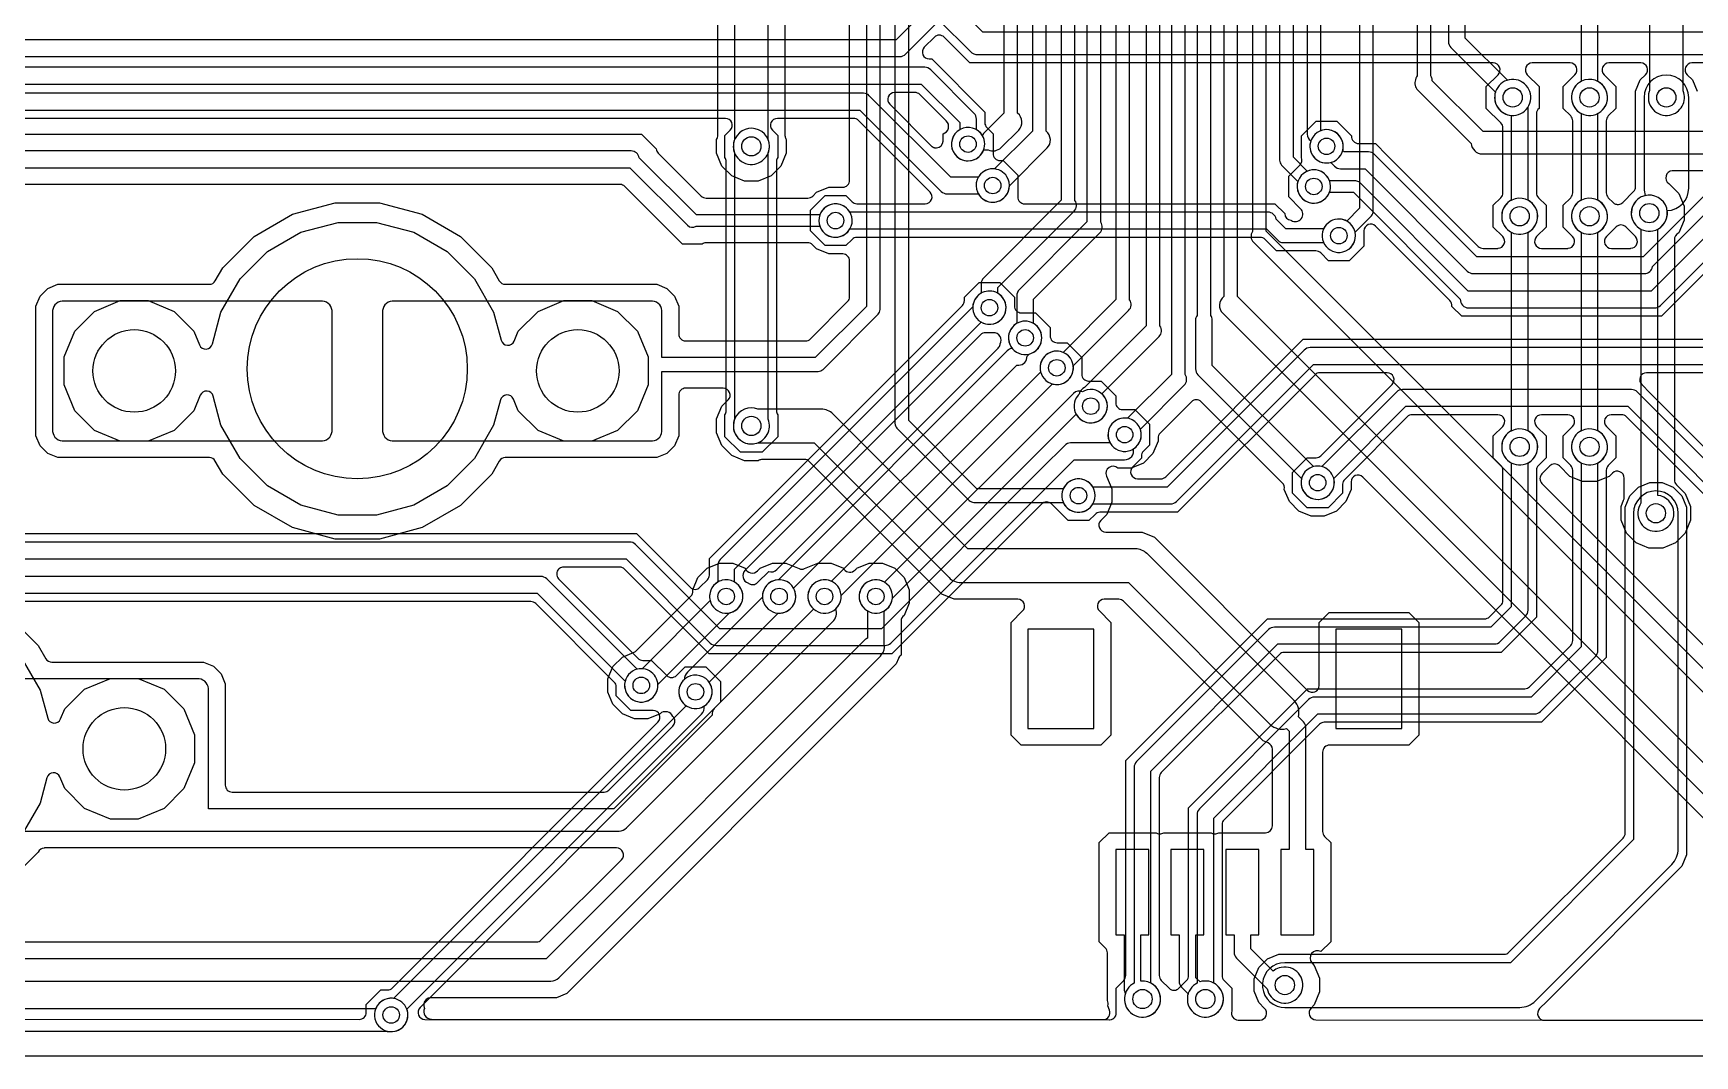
# Model space of a CAD drawing. Header units: millimetres. Extents: x -2 to 198, y 1 to 114.
# Drawn here: x 77.11 to 107.32, y 74.92 to 93.5 of the extents above; entities that cross this region are included whole.
import ezdxf

# ---------------------------------------------------------------- set-up
doc = ezdxf.new("R2010")
doc.units = ezdxf.units.MM

msp = doc.modelspace()

# ---------------------------------------------------------------- linework, layer by layer
at = {"layer": '16_copper'}
for points in [[(157.817, 93.514), (94.376, 93.514), (93.826, 94.064), (93.826, 95.053, 0.985666), (93.425, 95.508), (93.392, 95.475, 0.405782), (93.419, 95.053), (93.419, 93.992), (92.804, 93.377), (41.054, 93.377, 0.394851), (40.777, 93.368), (34.085, 86.677), (26.428, 86.716, 1), (26.426, 86.31), (34.168, 86.27), (34.179, 86.271, 0.186646), (34.313, 86.329), (41.055, 93.072), (92.868, 93.072, 0.198912), (92.975, 93.117), (93.587, 93.728), (94.148, 93.167, 0.198912), (94.291, 93.107), (157.733, 93.107)], [(31.789, 82.452), (41.908, 92.571), (93.26, 92.571), (93.958, 91.873), (93.958, 91.742, 0.934879), (94.226, 91.2), (94.269, 91.222, 0.567441), (94.263, 91.742), (94.263, 91.936, 0.198912), (94.218, 92.044), (93.431, 92.831, 0.198912), (93.323, 92.876), (41.845, 92.876, 0.198912)], [(155.873, 92.792), (109.767, 92.792, 0.362477), (109.617, 92.667), (106.384, 89.434), (103.359, 89.434), (101.499, 91.294, 0.198912), (101.391, 91.339), (100.946, 91.339), (100.922, 91.363, 0.934881), (100.349, 91.557), (100.334, 91.511, 0.567443), (100.706, 91.148), (100.775, 91.079, 0.198912), (100.883, 91.034), (101.328, 91.034), (103.188, 89.174, 0.198912), (103.296, 89.129), (106.408, 89.129, 0.362477), (106.558, 89.254), (109.791, 92.488), (155.81, 92.488)], [(109.349, 92.955), (107.273, 92.955, 0.668185), (107.185, 92.742), (107.281, 92.646), (107.366, 92.44)], [(32.146, 81.382), (42.864, 92.1), (92.144, 92.1), (93.624, 90.62, 0.198912), (93.731, 90.576), (94.297, 90.576, 0.934879), (94.839, 90.844), (94.817, 90.887, 0.567441), (94.297, 90.881), (93.795, 90.881), (92.315, 92.36, 0.198912), (92.207, 92.405), (42.801, 92.405, 0.198912), (42.693, 92.36), (31.975, 81.642)], [(153.825, 92.187), (109.971, 92.187, 0.198912), (109.864, 92.143), (106.531, 88.81), (103.212, 88.81), (103.204, 88.809), (101.231, 90.782, 0.198912), (101.159, 90.812), (100.682, 90.812, 0.947939), (100.102, 90.64), (100.117, 90.595, 0.686485), (100.682, 90.609), (101.117, 90.609), (103.061, 88.665, 0.429253), (103.212, 88.505), (106.594, 88.505, 0.198912), (106.702, 88.549), (110.035, 91.882), (153.762, 91.882)], [(110.061, 91.693), (106.72, 88.352), (103.086, 88.352), (102.908, 88.531, 0.240637), (102.871, 88.639), (101.52, 89.99, 0.668179), (101.307, 89.902), (101.307, 89.628), (101.041, 89.362), (100.664, 89.362), (100.523, 89.503, 0.198912), (100.435, 89.539), (99.721, 89.539), (99.511, 89.75, 0.198912), (99.422, 89.786), (92.09, 89.786, 0.198912), (92.001, 89.75), (91.888, 89.636), (91.511, 89.636), (91.245, 89.903), (91.245, 90.28), (91.511, 90.546), (91.888, 90.546), (92.001, 90.433, 0.198912), (92.09, 90.396), (93.331, 90.396, 0.668179), (93.419, 90.609), (92.117, 91.911, 0.198912), (92.029, 91.948), (90.643, 91.948, 0.668185), (90.554, 91.734), (90.65, 91.639), (90.65, 91.238, 0.15245), (90.627, 91.167), (90.627, 86.633, 0.13048), (90.65, 86.562), (90.65, 86.161), (90.369, 85.88), (89.971, 85.88), (89.69, 86.161), (89.69, 86.562, 0.15245), (89.713, 86.633), (89.713, 91.167, 0.13048), (89.69, 91.238), (89.69, 91.639), (89.786, 91.734, 0.668185), (89.697, 91.948), (42.979, 91.948, 0.198912)], [(36.376, 84.403), (88.082, 84.403), (89.058, 83.427, 0.414214), (89.235, 83.427), (89.371, 83.563, 0.198912), (89.408, 83.651), (89.408, 83.948), (94.007, 88.548, 0.198912), (94.044, 88.636), (94.044, 88.697), (94.31, 88.963), (94.687, 88.963), (94.954, 88.697), (94.954, 88.54, 0.414214), (95.079, 88.415), (95.337, 88.415), (95.603, 88.149), (95.603, 87.996, 0.414214), (95.728, 87.871), (95.911, 87.871), (96.178, 87.604), (96.178, 87.299, 0.414214), (96.303, 87.174), (96.529, 87.174), (96.795, 86.907), (96.795, 86.781, 0.414214), (96.92, 86.656), (97.145, 86.656), (97.412, 86.389), (97.412, 86.012), (97.298, 85.899, 0.198912), (97.262, 85.811), (97.262, 85.771), (97.103, 85.613, 0.668179), (97.191, 85.399), (97.616, 85.399, 0.198912), (97.705, 85.436), (100.204, 87.935), (107.97, 87.935, 0.303348)], [(113.022, 87.782), (100.33, 87.782, 0.198912), (100.222, 87.738), (97.731, 85.247), (96.38, 85.247), (96.377, 85.253), (96.349, 85.291), (96.315, 85.325), (96.276, 85.353), (96.234, 85.375), (96.189, 85.389), (96.142, 85.397), (96.094, 85.397), (96.047, 85.389), (96.002, 85.375), (95.959, 85.353), (95.921, 85.325), (95.887, 85.291), (95.859, 85.253), (95.838, 85.21), (95.823, 85.165), (95.815, 85.118), (95.815, 85.071), (95.823, 85.024), (95.838, 84.978), (95.859, 84.936), (95.887, 84.897), (95.921, 84.864), (95.959, 84.836), (96.002, 84.814), (96.047, 84.799), (96.094, 84.792), (96.142, 84.792), (96.189, 84.799, 0.204767), (96.38, 84.942), (97.794, 84.942, 0.198912), (97.902, 84.987), (100.393, 87.478), (112.959, 87.478)], [(107.795, 87.325), (106.448, 87.325, 0.668185), (106.359, 87.112), (106.513, 86.958), (106.513, 86.958), (108.802, 84.669, 0.198912)], [(132.386, 84.499), (110.744, 84.48), (108.775, 84.48), (106.28, 86.976, 0.198912), (106.172, 87.02), (102.007, 87.02, 0.198912), (101.899, 86.976), (100.544, 85.621, 0.934881), (100.351, 85.048), (100.396, 85.033, 0.567443), (100.759, 85.405), (102.07, 86.716), (106.109, 86.716), (108.604, 84.22, 0.198912), (108.712, 84.176), (110.744, 84.176, 0.000215), (110.744, 84.176), (132.378, 84.194)], [(36.565, 83.946), (87.893, 83.946), (89.423, 82.415, 0.198912), (89.531, 82.371), (92.6, 82.371, 0.198912), (92.708, 82.415), (95.68, 85.388), (96.038, 85.745), (96.957, 85.745, 0.496977), (97.116, 85.942), (97.154, 85.97, 1), (96.76, 86.431), (96.726, 86.398, 0.317082), (96.694, 86.05), (95.974, 86.05, 0.198912), (95.867, 86.005), (95.464, 85.603), (92.537, 82.675), (89.594, 82.675), (88.064, 84.206, 0.198912), (87.956, 84.25), (36.502, 84.25, 0.198912)], [(108.586, 84.023), (106.082, 86.527, 0.198912), (105.994, 86.563), (105.806, 86.563, 0.668179), (105.718, 86.35), (105.89, 86.178), (105.89, 85.78), (105.751, 85.642, 0.198912), (105.715, 85.553), (105.715, 82.154), (104.536, 80.975), (100.588, 80.975, 0.198912), (100.5, 80.939), (98.766, 79.205, 0.198912), (98.73, 79.117), (98.73, 76.372, 0.198912), (98.766, 76.283), (98.905, 76.145), (98.905, 75.728, 0.511518), (99.023, 75.564), (99.414, 75.564, 0.668492), (99.503, 75.777), (99.396, 75.883), (99.311, 76.089), (99.311, 76.311), (99.396, 76.517), (99.553, 76.674), (99.759, 76.759), (103.857, 76.759, 0.198912), (103.945, 76.795), (106.021, 78.871, 0.198912), (106.058, 78.96), (106.058, 84.884), (106.143, 85.089), (106.3, 85.246), (106.505, 85.331), (106.728, 85.331), (106.933, 85.246), (107.09, 85.089), (107.175, 84.884), (107.175, 78.565), (107.09, 78.36), (104.631, 75.901), (104.503, 75.773, 0.667878), (104.591, 75.559), (164.762, 75.509)], [(38.113, 83.32), (86.278, 83.32), (87.875, 81.723, 0.934881), (88.448, 81.529), (88.463, 81.574, 0.567443), (88.091, 81.938), (86.449, 83.58, 0.198912), (86.341, 83.625), (38.05, 83.625, 0.198912)], [(29.862, 75.622), (83.041, 75.577, 0.415605), (83.167, 75.702), (83.167, 75.845), (83.433, 76.111), (83.554, 76.111, 0.198912), (83.643, 76.148), (88.472, 80.977, 0.668179), (88.384, 81.19), (87.979, 81.19), (87.713, 81.457), (87.713, 81.617, 0.198912), (87.676, 81.706), (86.251, 83.131, 0.198912), (86.163, 83.167), (75.984, 83.167, 0.767327)], [(76.888, 82.167), (77.239, 81.56), (77.375, 81.052, 0.71659), (77.611, 81.036), (77.686, 81.217), (78.045, 81.576), (78.515, 81.77), (79.023, 81.77), (79.492, 81.576), (79.852, 81.217), (80.046, 80.747), (80.046, 80.239), (79.852, 79.769), (79.492, 79.41), (79.023, 79.216), (78.515, 79.216), (78.045, 79.41), (77.686, 79.769), (77.598, 79.981, 0.716599), (77.362, 79.966), (77.239, 79.506), (76.888, 78.899)]]:
    msp.add_lwpolyline(points, format="xyb", dxfattribs=at)
for points in [[(103.75, 89.587, 0.64853), (103.832, 89.8), (103.66, 89.971), (103.66, 90.369), (103.799, 90.507, 0.198912), (103.835, 90.596), (103.835, 91.776, 0.198912), (103.799, 91.865), (103.533, 92.13), (103.533, 92.528), (103.747, 92.742, 0.668179), (103.659, 92.955), (94.144, 92.955), (93.899, 93.2), (93.675, 93.424, 0.414214), (93.498, 93.424), (93.315, 93.241, 0.668179), (93.404, 93.028), (93.449, 93.028), (94.415, 92.062), (94.415, 91.87, 0.198912), (94.452, 91.782), (94.565, 91.669), (94.565, 91.308, 0.414214), (94.69, 91.183), (94.747, 91.183), (95.013, 90.917), (95.013, 90.521, 0.414214), (95.138, 90.396), (99.688, 90.396), (99.867, 90.217, 0.358459), (99.981, 90.096), (99.989, 90.095, 0.898977), (100.157, 90.307), (99.942, 90.522), (99.942, 90.899), (100.146, 91.103, 0.27313), (100.174, 91.236), (100.174, 91.629), (100.441, 91.895), (100.817, 91.895), (101.084, 91.629, 0.443924), (101.209, 91.491), (101.517, 91.491), (101.732, 91.276), (103.386, 89.623, 0.198912), (103.474, 89.586), (103.743, 89.586)], [(105.02, 89.587, 0.64853), (105.102, 89.8), (104.93, 89.971), (104.93, 90.369), (105.069, 90.507, 0.198912), (105.105, 90.596), (105.105, 91.903, 0.198912), (105.069, 91.992), (104.93, 92.13), (104.93, 92.528), (105.144, 92.742, 0.668179), (105.056, 92.955), (104.367, 92.955, 0.668179), (104.279, 92.742), (104.493, 92.528), (104.493, 92.13, 0.232437), (104.445, 92.03), (104.445, 90.596, 0.198912), (104.481, 90.507), (104.62, 90.369), (104.62, 89.971), (104.448, 89.8, 0.668179), (104.537, 89.586), (105.013, 89.586)], [(105.939, 90.385, 0.171217), (106.014, 90.421), (106.212, 90.619, 0.198912), (106.248, 90.707), (106.248, 92.44), (106.333, 92.646), (106.429, 92.742, 0.668185), (106.341, 92.955), (105.764, 92.955, 0.668179), (105.676, 92.742), (105.89, 92.528), (105.89, 92.13), (105.751, 91.992, 0.198912), (105.715, 91.903), (105.715, 90.596, 0.198908), (105.751, 90.507), (105.837, 90.421), (105.848, 90.413), (105.859, 90.404), (105.859, 90.404), (105.859, 90.404), (105.871, 90.398), (105.884, 90.392), (105.884, 90.392), (105.884, 90.392), (105.898, 90.389), (105.911, 90.386), (105.911, 90.386), (105.911, 90.385), (105.925, 90.385), (105.939, 90.385)], [(104.204, 89.848, 0.70694), (104.292, 90.46), (104.292, 92.158), (104.307, 92.184), (104.324, 92.224, 1), (103.702, 92.434), (103.691, 92.393, 0.449454), (103.988, 92.002), (103.988, 90.46), (103.958, 90.443), (103.924, 90.417), (103.893, 90.386), (103.867, 90.352), (103.846, 90.315), (103.829, 90.275), (103.818, 90.234), (103.813, 90.191), (103.813, 90.149), (103.818, 90.106), (103.829, 90.065), (103.846, 90.025), (103.867, 89.988), (103.893, 89.954), (103.924, 89.923), (103.958, 89.897), (103.995, 89.876), (104.035, 89.859), (104.076, 89.848), (104.119, 89.843), (104.161, 89.843)], [(105.474, 89.848, 0.70694), (105.562, 90.46), (105.562, 92.039, 0.987272), (105.265, 92.623), (105.228, 92.602, 0.568841), (105.258, 92.039), (105.258, 90.46), (105.228, 90.443), (105.194, 90.417), (105.163, 90.386), (105.137, 90.352), (105.116, 90.315), (105.099, 90.275), (105.088, 90.234), (105.083, 90.191), (105.083, 90.149), (105.088, 90.106), (105.099, 90.065), (105.116, 90.025), (105.137, 89.988), (105.163, 89.954), (105.194, 89.923), (105.228, 89.897), (105.265, 89.876), (105.305, 89.859), (105.346, 89.848), (105.389, 89.843), (105.431, 89.843)], [(106.561, 89.904, 0.339454), (106.825, 90.204), (106.825, 90.247, -0.001381), (106.821, 90.272), (106.824, 90.272, 0.402075), (107.213, 90.678), (107.213, 92.329, 1), (106.401, 92.329), (106.401, 90.678, 0.083625), (106.424, 90.545), (106.392, 90.537), (106.352, 90.52), (106.315, 90.499), (106.281, 90.473), (106.25, 90.442), (106.224, 90.408), (106.203, 90.371), (106.186, 90.331), (106.175, 90.29), (106.17, 90.247), (106.17, 90.204), (106.175, 90.162), (106.186, 90.12), (106.203, 90.081), (106.224, 90.044), (106.25, 90.01), (106.281, 89.979), (106.315, 89.953), (106.352, 89.932), (106.392, 89.915), (106.433, 89.904), (106.476, 89.898), (106.519, 89.898)], [(93.537, 91.413, 0.398898), (93.655, 91.537), (93.655, 91.669, 0.594652), (93.713, 91.903), (93.234, 92.382, 0.198912), (93.145, 92.418), (92.774, 92.418, 0.668179), (92.686, 92.205), (93.442, 91.449), (93.447, 91.444), (93.452, 91.44), (93.458, 91.436), (93.464, 91.431), (93.47, 91.428), (93.476, 91.425), (93.483, 91.422), (93.489, 91.419), (93.496, 91.418), (93.502, 91.415), (93.509, 91.414), (93.516, 91.413), (93.523, 91.413), (93.53, 91.412)], [(90.234, 86.038, 0.467308), (90.475, 86.48), (90.475, 91.32, 0.958867), (89.876, 91.585), (89.859, 91.545, 0.177174), (89.865, 91.32), (89.865, 86.48), (89.859, 86.465), (89.848, 86.424), (89.843, 86.381), (89.843, 86.339), (89.848, 86.296), (89.859, 86.255), (89.876, 86.215), (89.897, 86.178), (89.923, 86.144), (89.954, 86.113), (89.988, 86.087), (90.025, 86.066), (90.065, 86.049), (90.106, 86.038), (90.149, 86.033), (90.191, 86.033)], [(100.923, 89.522, 1), (100.781, 90.111), (100.736, 90.097, 0.190357), (100.576, 89.942), (99.888, 89.942), (99.711, 90.119, 0.361562), (99.562, 90.244), (91.961, 90.244, 0.934879), (91.419, 89.975), (91.441, 89.933, 0.567441), (91.961, 89.939), (99.537, 89.939), (99.748, 89.728, 0.198912), (99.836, 89.692), (100.576, 89.692), (100.594, 89.658), (100.621, 89.62), (100.655, 89.586), (100.694, 89.558), (100.736, 89.536), (100.781, 89.522), (100.828, 89.514), (100.876, 89.514)], [(82.655, 84.738), (81.979, 84.919), (81.372, 85.27), (80.877, 85.765), (80.526, 86.372), (80.385, 86.9, 0.71659), (80.149, 86.916), (80.032, 86.635), (79.673, 86.276), (79.203, 86.081), (78.695, 86.081), (78.226, 86.276), (77.866, 86.635), (77.672, 87.105), (77.672, 87.613), (77.866, 88.082), (78.226, 88.442), (78.695, 88.636), (79.203, 88.636), (79.673, 88.442), (80.032, 88.082), (80.136, 87.833, 0.71659), (80.372, 87.849), (80.526, 88.425), (80.877, 89.032), (81.372, 89.527), (81.979, 89.878), (82.655, 90.059), (83.356, 90.059), (84.032, 89.878), (84.639, 89.527), (85.134, 89.032), (85.484, 88.425), (85.621, 87.917, 0.71659), (85.857, 87.902), (85.931, 88.082), (86.291, 88.442), (86.76, 88.636), (87.268, 88.636), (87.738, 88.442), (88.097, 88.082), (88.292, 87.613), (88.292, 87.105), (88.097, 86.635), (87.738, 86.276), (87.268, 86.081), (86.76, 86.081), (86.291, 86.276), (85.931, 86.635), (85.844, 86.847, 0.716599), (85.608, 86.831), (85.484, 86.372), (85.134, 85.765), (84.639, 85.27), (84.032, 84.919), (83.356, 84.738)], [(106.163, 89.587, 0.648536), (106.245, 89.8), (106.07, 89.975, 0.414208), (105.893, 89.975), (105.718, 89.8, 0.668179), (105.807, 89.586), (106.156, 89.586)], [(89.784, 82.966, 0.676346), (89.865, 83.523), (89.865, 83.759), (94.351, 88.244, 0.981347), (94.657, 88.767), (94.615, 88.788, 0.52064), (94.196, 88.521), (89.605, 83.93, 0.198912), (89.56, 83.822), (89.56, 83.523), (89.554, 83.52), (89.516, 83.492), (89.482, 83.458), (89.454, 83.42), (89.433, 83.377), (89.418, 83.332), (89.41, 83.285), (89.41, 83.237), (89.418, 83.19), (89.433, 83.145), (89.454, 83.103), (89.482, 83.064), (89.516, 83.031), (89.554, 83.003), (89.597, 82.981), (89.642, 82.966), (89.689, 82.959), (89.737, 82.959)], [(90.745, 82.966, 0.497715), (90.938, 83.41), (94.994, 87.466), (95.031, 87.466, 0.43048), (95.183, 87.627), (95.22, 87.664), (95.222, 87.666), (95.264, 87.68, 1), (95.032, 88.24), (94.99, 88.219, 0.414214), (94.89, 87.802), (94.913, 87.769, 0.168676), (94.823, 87.726), (90.661, 83.564), (90.65, 83.564), (90.603, 83.556), (90.558, 83.541), (90.516, 83.52), (90.477, 83.492), (90.444, 83.458), (90.416, 83.42), (90.394, 83.377), (90.379, 83.332), (90.372, 83.285), (90.372, 83.237), (90.379, 83.19), (90.394, 83.145), (90.416, 83.103), (90.444, 83.064), (90.477, 83.031), (90.516, 83.003), (90.558, 82.981), (90.603, 82.966), (90.65, 82.959), (90.698, 82.959)], [(90.207, 83.476, 0.171191), (90.282, 83.512), (90.486, 83.716, 0.319014), (90.635, 83.753), (94.657, 87.775, 0.15347), (94.691, 87.842), (94.693, 87.849, 0.592208), (94.569, 88.053), (94.427, 88.053, 0.198912), (94.338, 88.017), (90.058, 83.736, 0.59481), (90.116, 83.504), (90.126, 83.495), (90.127, 83.495), (90.127, 83.495), (90.139, 83.489), (90.151, 83.483), (90.152, 83.483), (90.152, 83.483), (90.165, 83.479), (90.179, 83.476), (90.179, 83.476), (90.179, 83.476), (90.193, 83.476), (90.207, 83.476)], [(91.571, 82.966, 0.364522), (91.803, 83.28), (95.646, 87.123, 0.934881), (95.839, 87.696), (95.794, 87.711, 0.567443), (95.43, 87.339), (91.627, 83.536), (91.617, 83.541), (91.571, 83.556), (91.524, 83.564), (91.477, 83.564), (91.43, 83.556), (91.384, 83.541), (91.342, 83.52), (91.303, 83.492), (91.27, 83.458), (91.242, 83.42), (91.22, 83.377), (91.206, 83.332), (91.198, 83.285), (91.198, 83.237), (91.206, 83.19), (91.22, 83.145), (91.242, 83.103), (91.27, 83.064), (91.303, 83.031), (91.342, 83.003), (91.384, 82.981), (91.43, 82.966), (91.477, 82.959), (91.524, 82.959)], [(96.689, 75.567, 0.451857), (96.802, 75.723), (96.802, 76.145), (96.941, 76.283, 0.198912), (96.977, 76.372), (96.977, 80.278), (99.554, 82.855), (103.502, 82.855, 0.198912), (103.59, 82.891), (103.799, 83.1, 0.198912), (103.835, 83.188), (103.835, 85.553, 0.198912), (103.799, 85.642), (103.66, 85.78), (103.66, 86.178), (103.832, 86.35, 0.668179), (103.744, 86.563), (102.185, 86.563, 0.198912), (102.096, 86.527), (100.958, 85.388, 0.198912), (100.921, 85.3), (100.921, 85.14), (100.655, 84.873), (100.278, 84.873), (100.012, 85.14), (100.012, 85.516), (100.278, 85.783), (100.439, 85.783, 0.198912), (100.527, 85.819), (101.665, 86.958), (101.819, 87.112, 0.668185), (101.731, 87.325), (100.508, 87.325, 0.198912), (100.42, 87.289), (97.921, 84.79), (96.508, 84.79, 0.198912), (96.42, 84.753), (96.306, 84.64), (95.93, 84.64), (95.627, 84.942, 0.414214), (95.45, 84.942), (92.726, 82.218), (89.409, 82.218), (89.405, 82.218), (89.189, 82.433), (87.866, 83.757, 0.198912), (87.778, 83.793), (86.753, 83.793, 0.130315), (86.681, 83.77), (86.675, 83.766), (86.67, 83.761), (86.665, 83.757), (86.66, 83.751), (86.655, 83.746), (86.652, 83.741, 0.374799), (86.682, 83.562), (88.107, 82.137, 0.198912), (88.196, 82.1), (88.356, 82.1), (88.631, 81.825, 0.414214), (88.808, 81.825), (88.966, 81.983), (89.338, 81.983), (89.342, 81.983), (89.609, 81.716), (89.609, 81.34), (89.495, 81.226, 0.198917), (89.459, 81.138), (89.459, 81.102), (84.147, 75.79, 0.667871), (84.235, 75.576), (96.682, 75.566)], [(92.504, 82.966, 0.316894), (92.734, 83.229), (96.077, 86.571, 0.942688), (96.621, 86.835), (96.599, 86.877, 0.36892), (96.225, 86.999), (96.192, 86.982, 0.305192), (96.025, 86.95), (92.593, 83.519), (92.592, 83.52), (92.549, 83.541), (92.504, 83.556), (92.457, 83.564), (92.41, 83.564), (92.363, 83.556), (92.317, 83.541), (92.275, 83.52), (92.236, 83.492), (92.203, 83.458), (92.175, 83.42), (92.153, 83.377), (92.138, 83.332), (92.131, 83.285), (92.131, 83.237), (92.138, 83.19), (92.153, 83.145), (92.175, 83.103), (92.203, 83.064), (92.236, 83.031), (92.275, 83.003), (92.317, 82.981), (92.363, 82.966), (92.41, 82.959), (92.457, 82.959)], [(97.867, 76.106, 0.171217), (97.942, 76.141), (98.084, 76.283, 0.198912), (98.12, 76.372), (98.12, 79.421), (100.284, 81.585), (104.232, 81.585, 0.198912), (104.32, 81.621), (105.069, 82.37, 0.198912), (105.105, 82.458), (105.105, 85.553, 0.198912), (105.069, 85.642), (104.93, 85.78), (104.93, 86.178), (105.102, 86.35, 0.668179), (105.014, 86.563), (104.536, 86.563, 0.668179), (104.448, 86.35), (104.62, 86.178), (104.62, 85.78), (104.481, 85.642, 0.198912), (104.445, 85.553), (104.445, 82.884), (103.806, 82.245), (99.858, 82.245, 0.198912), (99.77, 82.209), (97.623, 80.062, 0.198912), (97.587, 79.974), (97.587, 76.372, 0.198908), (97.623, 76.283), (97.765, 76.141), (97.776, 76.133), (97.786, 76.124), (97.787, 76.124), (97.787, 76.124), (97.799, 76.118), (97.811, 76.112), (97.812, 76.112), (97.812, 76.112), (97.825, 76.109), (97.839, 76.106), (97.839, 76.106), (97.839, 76.106), (97.853, 76.106), (97.867, 76.105)], [(97.346, 75.624, 0.70694), (97.434, 76.236), (97.434, 80.089), (99.743, 82.398), (103.68, 82.398, 0.198912), (103.788, 82.442), (104.248, 82.902, 0.198912), (104.292, 83.01), (104.292, 85.689, 0.987272), (103.995, 86.273), (103.958, 86.252, 0.568841), (103.988, 85.689), (103.988, 83.073), (103.617, 82.702), (99.68, 82.702, 0.198912), (99.572, 82.658), (97.174, 80.26, 0.198912), (97.13, 80.152), (97.13, 76.236), (97.1, 76.219), (97.066, 76.193), (97.035, 76.162), (97.009, 76.128), (96.988, 76.091), (96.971, 76.051), (96.96, 76.01), (96.955, 75.967), (96.955, 75.925), (96.96, 75.882), (96.971, 75.841), (96.988, 75.801), (97.009, 75.764), (97.035, 75.73), (97.066, 75.699), (97.1, 75.673), (97.137, 75.652), (97.177, 75.635), (97.218, 75.624), (97.261, 75.619), (97.303, 75.619)], [(98.489, 75.624, 0.70694), (98.577, 76.236), (98.577, 79.232), (100.473, 81.128), (104.41, 81.128, 0.198912), (104.518, 81.172), (105.518, 82.172, 0.198912), (105.562, 82.28), (105.562, 85.689, 0.987272), (105.265, 86.273), (105.228, 86.252, 0.568841), (105.258, 85.689), (105.258, 82.343), (104.347, 81.432), (100.41, 81.432, 0.198912), (100.302, 81.388), (98.317, 79.403, 0.198912), (98.273, 79.295), (98.273, 76.236), (98.243, 76.219), (98.209, 76.193), (98.178, 76.162), (98.152, 76.128), (98.131, 76.091), (98.114, 76.051), (98.103, 76.01), (98.098, 75.967), (98.098, 75.925), (98.103, 75.882), (98.114, 75.841), (98.131, 75.801), (98.152, 75.764), (98.178, 75.73), (98.209, 75.699), (98.243, 75.673), (98.28, 75.652), (98.32, 75.635), (98.361, 75.624), (98.404, 75.619), (98.446, 75.619)], [(104.14, 75.794, 0.19886), (104.427, 75.913), (106.904, 78.389, 0.198912), (107.023, 78.677), (107.023, 84.773, 1), (106.21, 84.773), (106.21, 78.845), (103.972, 76.606), (99.87, 76.606, 0.920803), (99.803, 75.799), (99.87, 75.794), (104.14, 75.794)], [(83.692, 75.361, 0.451269), (83.905, 75.763), (89.262, 81.12, 0.266209), (89.312, 81.269), (89.351, 81.297, 1), (88.957, 81.759), (88.923, 81.725, 0.414214), (88.957, 81.297), (88.986, 81.276), (83.666, 75.956), (83.645, 75.959), (83.598, 75.959), (83.551, 75.951), (83.505, 75.937), (83.463, 75.915), (83.424, 75.887), (83.391, 75.853), (83.363, 75.815), (83.341, 75.772), (83.326, 75.727), (83.319, 75.68), (83.319, 75.633), (83.326, 75.586), (83.341, 75.54), (83.363, 75.498), (83.391, 75.459), (83.424, 75.426), (83.463, 75.398), (83.505, 75.376), (83.551, 75.361), (83.598, 75.354), (83.645, 75.354)]]:
    msp.add_lwpolyline(points, format="xyb", close=True, dxfattribs=at)
at = {"layer": '1_copper'}
for points in [[(93.028, 96.08, 0.098197), (93.008, 96.124), (93.008, 107.772, 1), (92.805, 107.772), (92.805, 96.123, 0.154847), (92.781, 96.052), (92.781, 86.407, 0.198912), (92.818, 86.318), (94.13, 85.006, 0.198912), (94.218, 84.969), (95.842, 84.969, 0.983649), (96.398, 85.21), (96.377, 85.253, 0.60152), (95.842, 85.219), (94.27, 85.219), (93.031, 86.458), (93.031, 96.052)], [(95.009, 96.08, 0.098197), (94.989, 96.124), (94.989, 107.772, 1), (94.785, 107.772), (94.785, 96.123, 0.154847), (94.762, 96.052), (94.762, 92.041), (94.743, 92.025), (94.423, 91.705, 0.103046), (94.369, 91.639), (94.341, 91.677, 1), (93.88, 91.283), (93.913, 91.25, 0.525436), (94.395, 91.379), (94.478, 91.379, 0.320146), (94.71, 91.417), (95.031, 91.737, 0.449822), (95.012, 92.04), (95.012, 96.052)], [(95.526, 96.08, 0.098197), (95.506, 96.124), (95.506, 107.772, 1), (95.303, 107.772), (95.303, 96.123, 0.154847), (95.279, 96.052), (95.279, 91.714), (95.261, 91.698), (94.592, 91.029, 0.939315), (94.488, 90.433), (94.535, 90.426, 0.432654), (94.861, 90.723), (95.548, 91.41, 0.449822), (95.529, 91.713), (95.529, 96.052)], [(98.52, 96.08, 0.098197), (98.5, 96.124), (98.5, 107.772, 1), (98.297, 107.772), (98.297, 96.123, 0.154847), (98.273, 96.052), (98.273, 88.367, 0.151551), (98.246, 88.281), (98.246, 87.396, 0.198912), (98.29, 87.289), (100.174, 85.405, 0.934881), (100.747, 85.212), (100.762, 85.257, 0.567443), (100.389, 85.621), (98.551, 87.46), (98.551, 88.281, 0.153402), (98.523, 88.369), (98.523, 96.052)], [(100.022, 96.08, 0.196859), (99.968, 96.156), (99.968, 107.772, 1), (99.764, 107.772), (99.764, 95.945, 0.084505), (99.776, 95.899), (99.776, 91.189, 0.198912), (99.812, 91.101), (100.109, 90.804, 0.961325), (100.677, 90.595), (100.692, 90.64, 0.61692), (100.278, 90.989), (100.026, 91.241), (100.026, 96.052)], [(100.7, 91.146, 1), (100.558, 91.735), (100.526, 91.725), (100.526, 96.052, 0.155036), (100.502, 96.124), (100.502, 107.772, 1), (100.299, 107.772), (100.299, 96.123, 0.154847), (100.276, 96.052), (100.276, 91.663, 0.290248), (100.344, 91.543), (100.334, 91.511), (100.327, 91.464), (100.327, 91.417), (100.334, 91.37), (100.349, 91.324), (100.37, 91.282), (100.398, 91.244), (100.432, 91.21), (100.471, 91.182), (100.513, 91.16), (100.558, 91.146), (100.605, 91.138), (100.653, 91.138)], [(90.234, 91.118, 0.467308), (90.475, 91.56), (90.475, 93.86, 0.958867), (89.876, 94.125), (89.859, 94.085, 0.177174), (89.865, 93.86), (89.865, 91.56), (89.859, 91.545), (89.848, 91.504), (89.843, 91.461), (89.843, 91.419), (89.848, 91.376), (89.859, 91.335), (89.876, 91.295), (89.897, 91.258), (89.923, 91.224), (89.954, 91.193), (89.988, 91.167), (90.025, 91.146), (90.065, 91.129), (90.106, 91.118), (90.149, 91.113), (90.191, 91.113)], [(104.204, 85.657, 0.70694), (104.292, 86.269), (104.292, 89.88, 0.987272), (103.995, 90.464), (103.958, 90.443, 0.568841), (103.988, 89.88), (103.988, 86.269), (103.958, 86.252), (103.924, 86.226), (103.893, 86.195), (103.867, 86.161), (103.846, 86.124), (103.829, 86.084), (103.818, 86.043), (103.813, 86), (103.813, 85.958), (103.818, 85.915), (103.829, 85.874), (103.846, 85.834), (103.867, 85.797), (103.893, 85.763), (103.924, 85.732), (103.958, 85.706), (103.995, 85.685), (104.035, 85.668), (104.076, 85.657), (104.119, 85.652), (104.161, 85.652)], [(105.474, 85.657, 0.70694), (105.562, 86.269), (105.562, 89.88, 0.987272), (105.265, 90.464), (105.228, 90.443, 0.568841), (105.258, 89.88), (105.258, 86.269), (105.228, 86.252), (105.194, 86.226), (105.163, 86.195), (105.137, 86.161), (105.116, 86.124), (105.099, 86.084), (105.088, 86.043), (105.083, 86), (105.083, 85.958), (105.088, 85.915), (105.099, 85.874), (105.116, 85.834), (105.137, 85.797), (105.163, 85.763), (105.194, 85.732), (105.228, 85.706), (105.265, 85.685), (105.305, 85.668), (105.346, 85.657), (105.389, 85.652), (105.431, 85.652)], [(106.681, 84.451, 0.861334), (106.65, 85.098), (106.65, 89.936, 0.987272), (106.352, 90.52), (106.315, 90.499, 0.568841), (106.345, 89.936), (106.345, 84.956), (106.344, 84.955), (106.322, 84.918), (106.306, 84.878), (106.295, 84.837), (106.289, 84.794), (106.289, 84.751), (106.295, 84.708), (106.306, 84.667), (106.322, 84.627), (106.344, 84.59), (106.37, 84.556), (106.4, 84.526), (106.434, 84.5), (106.471, 84.478), (106.511, 84.462), (106.552, 84.451), (106.595, 84.445), (106.638, 84.445)], [(83.692, 75.361, 1), (83.551, 75.951), (83.505, 75.937, 0.202404), (83.34, 75.769), (55.739, 75.769), (52.512, 78.995), (52.512, 89.012, 1), (52.106, 89.012), (52.106, 78.911, 0.198912), (52.165, 78.767), (55.511, 75.422, 0.198912), (55.655, 75.362), (83.53, 75.362, 0.077097), (83.598, 75.354), (83.645, 75.354)], [(97.361, 84.043, 0.188713), (97.155, 84.125), (94.106, 84.125), (91.656, 86.576, 0.198912), (91.44, 86.665), (90.29, 86.665, 0.958867), (90.025, 86.066), (90.065, 86.049, 0.177174), (90.29, 86.055), (91.314, 86.055), (93.764, 83.604, 0.198912), (93.98, 83.515), (97.029, 83.515), (99.606, 80.937, 0.267614), (99.9, 80.859), (99.948, 80.812), (99.948, 78.664), (99.8, 78.664), (99.8, 77.114), (100.4, 77.114), (100.4, 78.664), (100.252, 78.664), (100.252, 80.875, 0.198912), (100.208, 80.983), (100.116, 81.075, 0.267581), (100.038, 81.369), (97.371, 84.036)], [(88.239, 81.35, 0.36074), (88.47, 81.66), (89.775, 82.965, 0.938121), (89.689, 83.564), (89.642, 83.556, 0.42015), (89.42, 83.185), (88.183, 81.948), (88.144, 81.948), (88.097, 81.94), (88.052, 81.926), (88.009, 81.904), (87.971, 81.876), (87.937, 81.842), (87.909, 81.804), (87.888, 81.761), (87.873, 81.716), (87.865, 81.669), (87.865, 81.621), (87.873, 81.574), (87.888, 81.529), (87.909, 81.487), (87.937, 81.448), (87.971, 81.415), (88.009, 81.387), (88.052, 81.365), (88.097, 81.35), (88.144, 81.343), (88.192, 81.343)], [(89.225, 81.233, 0.528834), (89.402, 81.701), (90.659, 82.959, 0.985665), (90.698, 83.564), (90.65, 83.564, 0.405781), (90.372, 83.246), (89.01, 81.885, 0.183325), (88.952, 81.753), (88.923, 81.725), (88.895, 81.687), (88.874, 81.644), (88.859, 81.599), (88.852, 81.552), (88.852, 81.504), (88.859, 81.457), (88.874, 81.412), (88.895, 81.37), (88.923, 81.331), (88.957, 81.297), (88.996, 81.269), (89.038, 81.248), (89.083, 81.233), (89.13, 81.226), (89.178, 81.226)], [(97.346, 75.624, 0.948408), (97.252, 76.272), (97.252, 77.114), (97.4, 77.114), (97.4, 78.664), (96.8, 78.664), (96.8, 77.114), (96.948, 77.114), (96.948, 76.128, 0.138238), (96.971, 76.049), (96.96, 76.01), (96.955, 75.967), (96.955, 75.925), (96.96, 75.882), (96.971, 75.841), (96.988, 75.801), (97.009, 75.764), (97.035, 75.73), (97.066, 75.699), (97.1, 75.673), (97.137, 75.652), (97.177, 75.635), (97.218, 75.624), (97.261, 75.619), (97.303, 75.619)], [(98.489, 75.624, 1), (98.361, 76.268), (98.328, 76.259), (98.252, 76.334), (98.252, 77.114), (98.4, 77.114), (98.4, 78.664), (97.8, 78.664), (97.8, 77.114), (97.948, 77.114), (97.948, 76.271, 0.198912), (97.992, 76.163), (98.112, 76.043), (98.103, 76.01), (98.098, 75.967), (98.098, 75.925), (98.103, 75.882), (98.114, 75.841), (98.131, 75.801), (98.152, 75.764), (98.178, 75.73), (98.209, 75.699), (98.243, 75.673), (98.28, 75.652), (98.32, 75.635), (98.361, 75.624), (98.404, 75.619), (98.446, 75.619)], [(99.934, 75.878, 1), (99.806, 76.522), (99.765, 76.511, 0.092915), (99.659, 76.451), (99.252, 76.858), (99.252, 77.114), (99.4, 77.114), (99.4, 78.664), (98.8, 78.664), (98.8, 77.114), (98.948, 77.114), (98.948, 76.795, 0.198912), (98.992, 76.687), (99.55, 76.13), (99.559, 76.095), (99.576, 76.055), (99.597, 76.018), (99.623, 75.984), (99.654, 75.953), (99.688, 75.927), (99.725, 75.906), (99.765, 75.889), (99.806, 75.878), (99.849, 75.873), (99.891, 75.873)]]:
    msp.add_lwpolyline(points, format="xyb", close=True, dxfattribs=at)
for points in [[(132.794, 76.626), (111.096, 76.626), (99.028, 88.694), (99.009, 88.71), (99.009, 96.052), (99.006, 96.08, 0.098197), (98.986, 96.124), (98.986, 107.772, 1), (98.783, 107.772), (98.783, 96.123, 0.154847), (98.759, 96.052), (98.759, 88.71, 0.449951), (98.741, 88.407), (110.868, 76.279, 0.198912), (111.012, 76.22), (132.878, 76.22, 0.198912)], [(108.87, 80.557), (99.532, 89.896), (99.532, 96.052, 0.155036), (99.508, 96.124), (99.508, 107.772, 1), (99.305, 107.772), (99.305, 96.123, 0.154847), (99.282, 96.052), (99.282, 89.891, 0.361553), (99.299, 89.697), (108.656, 80.341, 0.394855)], [(122.987, 91.709), (103.474, 91.709), (102.551, 92.632), (102.551, 92.635), (102.548, 92.665, 0.101916), (102.524, 92.722), (102.524, 96.052, 0.155036), (102.501, 96.124), (102.501, 107.772, 1), (102.297, 107.772), (102.297, 96.123, 0.154847), (102.274, 96.052), (102.274, 92.721, 0.074232), (102.254, 92.681), (102.247, 92.65, 0.331449), (102.291, 92.461), (103.259, 91.493, 0.394855), (103.461, 91.303), (122.903, 91.303)], [(105.258, 98.616), (105.258, 92.619), (105.228, 92.602), (105.194, 92.576), (105.163, 92.545), (105.137, 92.511), (105.116, 92.474), (105.099, 92.434), (105.088, 92.393), (105.083, 92.35), (105.083, 92.308), (105.088, 92.265), (105.099, 92.224), (105.116, 92.184), (105.137, 92.147), (105.163, 92.113), (105.194, 92.082), (105.228, 92.056), (105.265, 92.035), (105.305, 92.018), (105.346, 92.007), (105.389, 92.002), (105.431, 92.002), (105.474, 92.007, 0.70694), (105.562, 92.619), (105.562, 98.679, 0.198912)], [(102.845, 98.418), (102.845, 93.345, 0.198912), (102.889, 93.237), (103.7, 92.426), (103.691, 92.393), (103.686, 92.35), (103.686, 92.308), (103.691, 92.265), (103.702, 92.224), (103.719, 92.184), (103.74, 92.147), (103.766, 92.113), (103.797, 92.082), (103.831, 92.056), (103.868, 92.035), (103.908, 92.018), (103.949, 92.007), (103.992, 92.002), (104.034, 92.002), (104.077, 92.007, 1), (103.949, 92.651), (103.916, 92.642), (103.149, 93.408), (103.149, 98.418, 0.181961)], [(95.804, 97.687), (95.804, 90.461), (94.391, 89.047, 0.198912), (94.346, 88.94), (94.346, 88.77), (94.34, 88.767), (94.302, 88.739), (94.268, 88.705), (94.24, 88.667), (94.219, 88.624), (94.204, 88.579), (94.196, 88.532), (94.196, 88.484), (94.204, 88.437), (94.219, 88.392), (94.24, 88.35), (94.268, 88.311), (94.302, 88.278), (94.34, 88.25), (94.383, 88.228), (94.428, 88.213), (94.475, 88.206), (94.523, 88.206), (94.57, 88.213, 0.676346), (94.651, 88.77), (94.651, 88.877), (96.037, 90.262, 0.362477), (96.054, 90.457), (96.054, 97.687, 0.155036)], [(69.986, 91.661), (88.174, 91.661), (88.442, 91.393, 0.170117), (88.478, 91.318), (89.259, 90.537, 0.198912), (89.348, 90.5), (91.198, 90.5, 0.198912), (91.287, 90.537), (91.356, 90.606), (91.579, 90.698), (91.831, 90.698, 0.414214), (91.956, 90.823), (91.956, 96.233, 0.155083)], [(92.261, 96.052), (92.261, 88.528), (91.333, 87.601), (88.545, 87.601), (88.545, 88.457), (88.538, 88.494), (88.524, 88.528), (88.503, 88.56), (88.476, 88.586), (88.445, 88.607), (88.41, 88.621), (88.374, 88.629), (83.637, 88.629), (83.6, 88.621), (83.566, 88.607), (83.534, 88.586), (83.508, 88.56), (83.487, 88.528), (83.473, 88.494), (83.465, 88.457), (83.465, 86.26), (83.473, 86.224), (83.487, 86.189), (83.508, 86.158), (83.534, 86.131), (83.566, 86.11), (83.6, 86.096), (83.637, 86.089), (88.374, 86.089), (88.41, 86.096), (88.445, 86.11), (88.476, 86.131), (88.503, 86.158), (88.524, 86.189), (88.538, 86.224), (88.545, 86.26), (88.545, 87.351), (91.385, 87.351, 0.198912), (91.473, 87.387), (92.474, 88.388, 0.198912), (92.511, 88.476), (92.511, 96.052, 0.155036)], [(96.272, 96.052), (96.272, 90.067), (95.041, 88.835, 0.198912), (94.996, 88.727), (94.996, 88.222), (94.99, 88.219), (94.951, 88.191), (94.918, 88.157), (94.89, 88.119), (94.868, 88.076), (94.853, 88.031), (94.846, 87.984), (94.846, 87.936), (94.853, 87.889), (94.868, 87.844), (94.89, 87.802), (94.918, 87.763), (94.951, 87.73), (94.99, 87.702), (95.032, 87.68), (95.078, 87.665), (95.125, 87.658), (95.172, 87.658), (95.219, 87.665, 0.676346), (95.301, 88.222), (95.301, 88.664), (96.505, 89.868, 0.363411), (96.522, 90.063), (96.522, 96.052, 0.155036)], [(96.798, 95.978), (96.798, 88.657), (95.838, 87.697), (95.794, 87.711), (95.747, 87.718), (95.699, 87.718), (95.652, 87.711), (95.607, 87.696), (95.565, 87.675), (95.526, 87.647), (95.492, 87.613), (95.464, 87.574), (95.443, 87.532), (95.428, 87.487), (95.421, 87.44), (95.421, 87.392), (95.428, 87.345), (95.443, 87.3), (95.464, 87.257), (95.492, 87.219), (95.526, 87.185), (95.565, 87.157), (95.607, 87.136), (95.652, 87.121), (95.699, 87.114), (95.747, 87.114), (95.794, 87.121, 0.380028), (96.024, 87.451), (97.03, 88.458, 0.362477), (97.048, 88.653), (97.048, 96.026, 0.234782)], [(97.808, 95.962), (97.808, 87.297), (97.009, 86.499), (96.981, 86.503), (96.933, 86.503), (96.886, 86.496), (96.841, 86.481), (96.799, 86.459), (96.76, 86.431), (96.726, 86.398), (96.698, 86.359), (96.677, 86.317), (96.662, 86.272), (96.655, 86.225), (96.655, 86.177), (96.662, 86.13), (96.677, 86.085), (96.698, 86.042), (96.726, 86.004), (96.76, 85.97), (96.799, 85.942), (96.841, 85.921), (96.886, 85.906), (96.933, 85.898), (96.981, 85.898), (97.028, 85.906, 0.444166), (97.243, 86.301), (98.041, 87.099, 0.362477), (98.058, 87.293), (98.058, 96.014, 0.271065)], [(101.229, 96.052), (101.229, 90.317), (100.996, 90.083), (100.968, 90.097), (100.923, 90.111), (100.876, 90.119), (100.828, 90.119), (100.781, 90.111), (100.736, 90.097), (100.694, 90.075), (100.655, 90.047), (100.621, 90.014), (100.594, 89.975), (100.572, 89.933), (100.557, 89.887), (100.55, 89.84), (100.55, 89.793), (100.557, 89.746), (100.572, 89.7), (100.594, 89.658), (100.621, 89.62), (100.655, 89.586), (100.694, 89.558), (100.736, 89.536), (100.781, 89.522), (100.828, 89.514), (100.876, 89.514), (100.923, 89.522, 0.408804), (101.148, 89.882), (101.443, 90.176, 0.198912), (101.479, 90.265), (101.479, 96.052, 0.108318)], [(97.349, 95.195), (97.349, 88.18), (96.23, 87.061, 0.253209), (96.131, 86.937), (96.11, 86.916), (96.082, 86.877), (96.06, 86.835), (96.046, 86.79), (96.038, 86.743), (96.038, 86.695), (96.046, 86.648), (96.06, 86.603), (96.082, 86.56), (96.11, 86.522), (96.144, 86.488), (96.182, 86.46), (96.225, 86.439), (96.27, 86.424), (96.317, 86.416), (96.364, 86.416), (96.411, 86.424, 0.603418), (96.543, 86.944), (97.582, 87.982, 0.362477), (97.599, 88.176), (97.599, 95.214, 0.410919)], [(106.502, 94.975), (106.502, 92.449), (106.496, 92.434), (106.485, 92.393), (106.48, 92.35), (106.48, 92.308), (106.485, 92.265), (106.496, 92.224), (106.513, 92.184), (106.534, 92.147), (106.56, 92.113), (106.591, 92.082), (106.625, 92.056), (106.662, 92.035), (106.702, 92.018), (106.743, 92.007), (106.786, 92.002), (106.828, 92.002), (106.871, 92.007, 0.467308), (107.112, 92.449), (107.112, 95.123, 0.260581)], [(90.78, 93.775), (90.78, 91.645, 0.039903), (90.781, 91.625), (90.782, 91.622, 0.102019), (90.802, 91.566), (90.802, 91.314), (90.706, 91.082), (90.528, 90.904), (90.296, 90.808), (90.044, 90.808), (89.812, 90.904), (89.634, 91.082), (89.538, 91.314), (89.538, 91.566, 0.166438), (89.56, 91.645), (89.56, 93.775, 0.039903)], [(69.872, 91.052), (87.96, 91.052), (89.006, 90.005, 0.365164), (89.166, 89.992), (91.414, 89.992, 0.952349), (91.995, 90.162), (91.98, 90.207, 0.68308), (91.415, 90.195), (89.17, 90.195), (88.133, 91.232, 0.361562), (87.984, 91.356), (69.871, 91.356, 0.394851)], [(122.725, 90.998), (106.913, 90.998, 0.693931), (106.853, 90.764), (107.033, 90.584), (107.129, 90.352), (107.129, 90.1), (107.033, 89.868, 0.317661), (106.954, 89.737), (106.954, 85.38, 0.198912), (106.991, 85.292), (107.152, 85.131), (107.249, 84.898), (107.249, 84.647), (107.152, 84.414), (106.975, 84.237), (106.742, 84.14), (106.491, 84.14), (106.258, 84.237), (106.081, 84.414), (105.984, 84.647), (105.984, 84.898), (106.03, 85.01, 0.09849), (106.04, 85.057), (106.04, 85.413, 0.668185), (105.827, 85.502), (105.768, 85.443), (105.536, 85.347), (105.284, 85.347), (105.052, 85.443), (104.863, 85.632, 0.414214), (104.687, 85.632), (104.545, 85.49, 0.414214), (104.545, 85.313), (108.96, 80.899, 0.198912)], [(76.635, 82.937), (77.204, 82.369), (77.342, 82.13, 0.267949), (77.45, 82.068), (80.208, 82.068), (80.39, 81.992), (80.529, 81.853), (80.604, 81.671), (80.604, 79.832, 0.414214), (80.729, 79.707), (87.493, 79.707, 0.198912), (87.581, 79.743), (88.742, 80.904, 0.348779), (88.76, 81.059), (88.743, 81.081, 0.249938), (88.644, 81.162), (88.631, 81.165, 0.233485), (88.512, 81.131), (88.289, 81.038), (88.047, 81.038), (87.824, 81.131), (87.653, 81.301), (87.561, 81.524), (87.561, 81.766), (87.653, 81.989), (87.824, 82.16), (88.04, 82.25, 0.098487), (88.081, 82.277), (89.069, 83.265, 0.112331), (89.099, 83.312), (89.1, 83.318, 0.111073), (89.106, 83.382), (89.198, 83.605), (89.369, 83.776), (89.592, 83.868), (89.834, 83.868), (90.057, 83.776, 0.569682), (90.282, 83.728), (90.33, 83.776), (90.553, 83.868), (90.795, 83.868), (91.039, 83.767, 0.198921), (91.135, 83.767), (91.38, 83.868), (91.621, 83.868), (91.844, 83.776, 0.455755), (92.033, 83.724), (92.055, 83.741, 0.084273), (92.089, 83.776), (92.313, 83.868), (92.554, 83.868), (92.777, 83.776), (92.948, 83.605), (93.041, 83.382), (93.041, 83.14), (92.948, 82.917, 0.260163), (92.891, 82.808), (92.891, 82.195, 0.153732), (92.844, 82.135), (92.803, 82.035), (86.813, 76.045), (86.626, 75.968), (84.337, 75.968, 0.371993), (84.214, 75.861), (84.212, 75.851, 0.096674), (84.221, 75.795), (84.229, 75.777, 0.573527), (84.353, 75.582), (96.566, 75.572, 0.53479), (96.681, 75.744), (96.65, 75.82, 0.185274), (96.643, 75.921), (96.643, 76.788, 0.198912), (96.606, 76.877), (96.495, 76.988), (96.495, 78.79), (96.674, 78.969), (97.53, 78.969, 0.121429), (97.586, 78.948), (97.599, 78.948, 0.131088), (97.67, 78.969), (98.53, 78.969, 0.121429), (98.586, 78.948), (98.599, 78.948, 0.131088), (98.67, 78.969), (99.518, 78.969, 0.414214), (99.643, 79.094), (99.643, 80.484, 0.303348), (99.566, 80.599), (99.477, 80.636), (96.939, 83.174, 0.198912), (96.851, 83.21), (96.586, 83.21, 0.668179), (96.498, 82.997), (96.705, 82.79), (96.705, 80.738), (96.526, 80.559), (95.074, 80.559), (94.895, 80.738), (94.895, 82.79), (95.102, 82.997, 0.668179), (95.014, 83.21), (93.859, 83.21), (93.635, 83.303), (91.224, 85.714, 0.198912), (91.136, 85.75), (90.375, 85.75, 0.039903), (90.355, 85.749), (90.352, 85.748, 0.102019), (90.296, 85.728), (90.044, 85.728), (89.812, 85.824), (89.634, 86.002), (89.538, 86.234), (89.538, 86.486), (89.634, 86.718), (89.748, 86.832, 0.668185), (89.66, 87.046), (88.975, 87.046, 0.414214), (88.85, 86.921), (88.85, 86.181), (88.775, 85.999), (88.635, 85.859), (88.453, 85.784), (85.696, 85.784, 0.267949), (85.587, 85.721), (85.45, 85.483), (84.881, 84.914), (84.185, 84.512), (83.408, 84.304), (82.603, 84.304), (81.826, 84.512), (81.13, 84.914), (80.561, 85.483), (80.423, 85.721, 0.267949), (80.315, 85.784), (77.557, 85.784), (77.375, 85.859), (77.236, 85.999), (77.161, 86.181), (77.161, 88.537), (77.236, 88.719), (77.375, 88.858), (77.557, 88.933), (80.315, 88.933, 0.267949), (80.423, 88.996), (80.561, 89.234), (81.13, 89.803), (81.826, 90.205), (82.603, 90.413), (83.408, 90.413), (84.185, 90.205), (84.881, 89.803), (85.45, 89.234), (85.587, 88.996, 0.267949), (85.696, 88.933), (88.453, 88.933), (88.635, 88.858), (88.775, 88.719), (88.85, 88.537), (88.85, 88.03, 0.414214), (88.975, 87.905), (91.155, 87.905, 0.198912), (91.244, 87.942), (91.919, 88.618, 0.198912), (91.956, 88.706), (91.956, 89.359, 0.414214), (91.831, 89.484), (91.579, 89.484), (91.356, 89.576), (91.281, 89.651, 0.198912), (91.193, 89.687), (89.348, 89.687), (89.341, 89.687, 0.12143), (89.276, 89.664), (88.916, 89.664), (87.87, 90.71, 0.198912), (87.782, 90.747), (73.099, 90.747, 0.820695)], [(110.724, 75.992), (101.287, 85.429, 0.668179), (101.074, 85.341), (101.074, 85.207), (100.981, 84.984), (100.811, 84.813), (100.587, 84.721), (100.346, 84.721), (100.123, 84.813), (99.952, 84.984), (99.859, 85.207, 0.260169), (99.823, 85.325), (98.349, 86.799, 0.414214), (98.172, 86.799), (97.601, 86.228, 0.198912), (97.564, 86.14), (97.564, 86.08), (97.472, 85.857), (97.301, 85.686), (97.078, 85.594), (96.836, 85.594, 0.810641), (96.628, 85.449), (96.725, 85.215), (96.725, 84.974), (96.633, 84.75), (96.525, 84.643, 0.668185), (96.614, 84.43), (97.276, 84.43), (97.5, 84.337), (100.023, 81.814), (100.282, 81.555, 0.668179), (100.495, 81.644), (100.495, 82.79), (100.674, 82.969), (102.126, 82.969), (102.305, 82.79), (102.305, 80.738), (102.126, 80.559), (100.682, 80.559, 0.414214), (100.557, 80.434), (100.557, 78.99, 0.198912), (100.594, 78.901), (100.705, 78.79), (100.705, 76.988), (100.526, 76.809, 0.845517), (100.364, 76.601), (100.368, 76.596), (100.406, 76.558), (100.502, 76.326), (100.502, 76.074), (100.406, 75.842), (100.346, 75.782, 0.667878), (100.434, 75.568), (165.8, 75.513)], [(63.124, 76.272), (86.525, 76.272, 0.198912), (86.669, 76.332), (92.516, 82.179), (92.539, 82.206, 0.226123), (92.586, 82.384), (92.586, 82.999, 0.934879), (92.317, 83.541), (92.275, 83.52, 0.567441), (92.281, 82.999), (92.281, 82.504, 0.080251), (92.228, 82.466), (86.441, 76.679), (63.209, 76.679)], [(76.579, 78.995), (87.755, 78.995), (87.765, 78.996, 0.185976), (87.899, 79.055), (91.644, 82.8, 0.313111), (91.704, 83.037), (91.731, 83.064, 1), (91.27, 83.458), (91.242, 83.42, 0.32492), (91.27, 83.064), (91.297, 83.037), (91.297, 83.028), (87.671, 79.402), (80.3, 79.402), (80.3, 81.591), (80.292, 81.628), (80.278, 81.663), (80.257, 81.694), (80.231, 81.72), (80.199, 81.741), (80.165, 81.756), (80.128, 81.763), (75.391, 81.763)], [(63.387, 76.984), (86.263, 76.984, 0.198912), (86.351, 77.02), (87.808, 78.477, 0.668179), (87.72, 78.691), (77.319, 78.691), (77.31, 78.69, 0.243096), (77.204, 78.617), (76.635, 78.049)]]:
    msp.add_lwpolyline(points, format="xyb", dxfattribs=at)
for points in [[(82.41, 86.096), (82.445, 86.11), (82.476, 86.131), (82.503, 86.158), (82.524, 86.189), (82.538, 86.224), (82.545, 86.26), (82.545, 88.457), (82.538, 88.494), (82.524, 88.528), (82.503, 88.56), (82.476, 88.586), (82.445, 88.607), (82.41, 88.621), (82.374, 88.629), (77.637, 88.629), (77.6, 88.621), (77.566, 88.607), (77.534, 88.586), (77.508, 88.56), (77.487, 88.528), (77.473, 88.494), (77.465, 88.457), (77.465, 86.26), (77.473, 86.224), (77.487, 86.189), (77.508, 86.158), (77.534, 86.131), (77.566, 86.11), (77.6, 86.096), (77.637, 86.089), (82.374, 86.089)], [(96.4, 82.664), (95.2, 82.664), (95.2, 80.864), (96.4, 80.864)], [(102, 82.664), (100.8, 82.664), (100.8, 80.864), (102, 80.864)]]:
    msp.add_lwpolyline(points, close=True, dxfattribs=at)
at = {"layer": 'drills_PTH'}
for centre, radius in [((83.005, 87.399), 2), ((78.949, 87.359), 0.75), ((87.014, 87.359), 0.75), ((78.769, 80.493), 0.75)]:
    msp.add_circle(centre, radius, dxfattribs=at)
at = {"layer": 'drills_via_1_16'}
for centre, radius in [((104.013, 92.329), 0.175), ((105.41, 92.329), 0.175), ((106.807, 92.329), 0.175), ((90.17, 91.44), 0.175), ((94.11, 91.48), 0.15), ((100.629, 91.441), 0.15), ((94.558, 90.728), 0.15), ((100.397, 90.711), 0.15), ((104.14, 90.17), 0.175), ((105.41, 90.17), 0.175), ((106.497, 90.226), 0.175), ((91.7, 90.091), 0.15), ((100.852, 89.817), 0.15), ((94.499, 88.508), 0.15), ((95.148, 87.96), 0.15), ((95.723, 87.416), 0.15), ((96.341, 86.719), 0.15), ((90.17, 86.36), 0.175), ((96.957, 86.201), 0.15), ((104.14, 85.979), 0.175), ((105.41, 85.979), 0.175), ((96.118, 85.094), 0.15), ((100.467, 85.328), 0.15), ((106.617, 84.773), 0.175), ((89.713, 83.261), 0.15), ((90.674, 83.261), 0.15), ((91.5, 83.261), 0.15), ((92.433, 83.261), 0.15), ((88.168, 81.645), 0.15), ((89.154, 81.528), 0.15), ((99.87, 76.2), 0.175), ((97.282, 75.946), 0.175), ((98.425, 75.946), 0.175), ((83.621, 75.656), 0.15)]:
    msp.add_circle(centre, radius, dxfattribs=at)
at = {"layer": 'outline'}
msp.add_lwpolyline([(32.145, 74.915), (164.145, 74.915)], dxfattribs=at)

doc.saveas('drawing.dxf')
